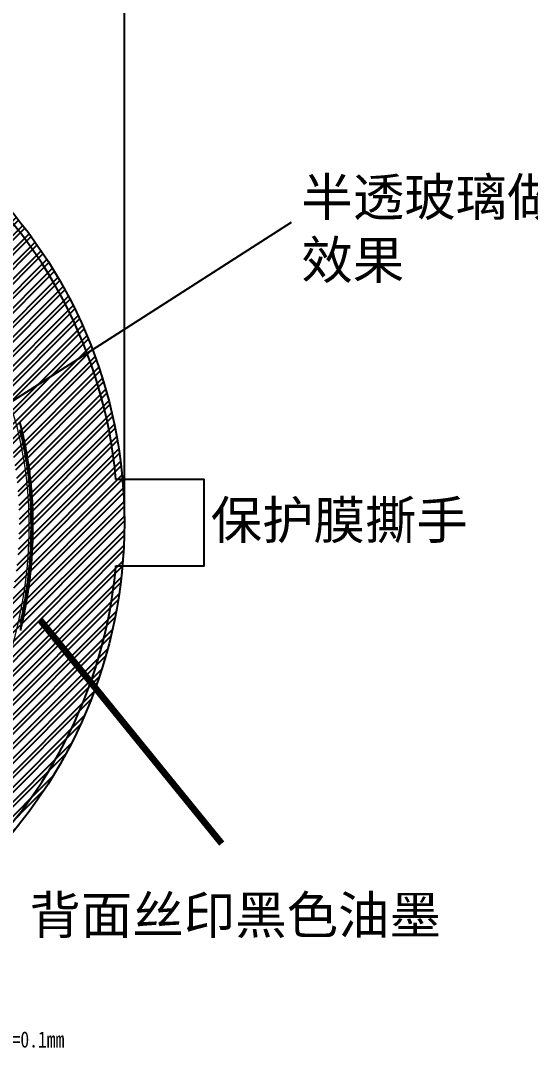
# Model space of a CAD drawing. Header units: millimetres. Extents: x 6268 to 6857, y -7375 to -6958.
# Drawn here: x 6433.9 to 6481.3, y -7206.2 to -7110.8 of the extents above; entities that cross this region are included whole.
import ezdxf

# ---------------------------------------------------------------- set-up
doc = ezdxf.new("R2010")
doc.units = ezdxf.units.MM
doc.header["$LTSCALE"] = 32.67
doc.header["$PDMODE"] = 3
doc.header["$PDSIZE"] = 0.3125
doc.layers.get('0').update_dxf_attribs({"linetype": 'CONTINUOUS'})
doc.layers.get('Defpoints').update_dxf_attribs({"linetype": 'CONTINUOUS'})
for name, color, linetype in [('BL', 11, 'CONTINUOUS'), ('FPC', 5, 'CONTINUOUS'), ('ITO', 3, 'CONTINUOUS')]:
    doc.layers.add(name, color=color, linetype=linetype)
doc.layers.add('LAYOUT.drawing', color=140, linetype='CONTINUOUS', lineweight=100)
doc.styles.add('Arial', font='arial.ttf', dxfattribs={"height": 3})
doc.styles.get("Standard").update_dxf_attribs({"font": 'txt', "width": 0.8})
doc.styles.add('TITLE', font='arial.ttf')
doc.styles.add('黑体', font='simhei.ttf')
doc.dimstyles.new('HJ', dxfattribs={"dimtxt": 3.5, "dimasz": 3.5, "dimexe": 1, "dimexo": 0.625, "dimgap": 0.5, "dimtad": 1, "dimtxsty": '黑体', "dimcen": 3.5, "dimclrd": 4, "dimclre": 4, "dimclrt": 4, "dimadec": 0, "dimazin": 0, "dimtfac": 1, "dimtmove": 0, "dimatfit": 3, "dimfxl": 1, "dimarcsym": 0})
doc.dimstyles.new('ISO-25$7', dxfattribs={"dimscale": 0.5, "dimtxt": 1.5, "dimasz": 2, "dimexe": 0.2, "dimexo": 0.2, "dimtad": 0, "dimzin": 1, "dimdsep": 46, "dimtxsty": 'TITLE', "dimcen": 2.5, "dimclrd": 7, "dimclre": 256, "dimclrt": 7, "dimadec": 0, "dimazin": 0, "dimtfac": 1, "dimtmove": 0, "dimatfit": 0, "dimfxl": 1, "dimlwd": 9, "dimlwe": 9, "dimarcsym": 0})

# ---------------------------------------------------------------- blocks, each defined once
blk = doc.blocks.new('lcd1')
at = {"layer": 'LAYOUT.drawing', "color": 4, "linetype": 'Continuous', "lineweight": -3}
blk.add_lwpolyline([(751.14, 42.23), (751.23, 42.62), (751.31, 43.01), (751.4, 43.4), (751.49, 43.79), (751.57, 44.18), (751.66, 44.57), (751.74, 44.96), (751.82, 45.35), (751.9, 45.74), (751.99, 46.13), (752.07, 46.52), (752.15, 46.91), (752.23, 47.3), (752.3, 47.7), (752.38, 48.09), (752.46, 48.48), (752.53, 48.87), (752.61, 49.26), (752.68, 49.66), (752.76, 50.05), (752.83, 50.44), (752.9, 50.83), (752.97, 51.23), (753.04, 51.62), (753.11, 52.01), (753.18, 52.41), (753.25, 52.8), (753.32, 53.19), (753.38, 53.59), (753.45, 53.98), (753.51, 54.38), (753.58, 54.77), (753.64, 55.16), (753.7, 55.56), (753.77, 55.95), (753.83, 56.35), (753.89, 56.74), (753.95, 57.14), (754, 57.53), (754.06, 57.93), (754.12, 58.32), (754.18, 58.72), (754.23, 59.11), (754.29, 59.51), (754.34, 59.91), (754.39, 60.3), (754.45, 60.7), (754.5, 61.09), (754.55, 61.49), (754.6, 61.89), (754.65, 62.28), (754.7, 62.68), (754.74, 63.07), (754.79, 63.47), (754.84, 63.87), (754.88, 64.26), (754.93, 64.66), (754.97, 65.06), (755.01, 65.46), (755.06, 65.85), (755.1, 66.25), (755.14, 66.65), (755.18, 67.04), (755.22, 67.44), (755.25, 67.84), (755.29, 68.24), (755.33, 68.63), (755.36, 69.03), (755.4, 69.43), (755.43, 69.83), (755.47, 70.23), (755.5, 70.62), (755.53, 71.02), (755.56, 71.42), (755.59, 71.82), (755.62, 72.22), (755.65, 72.61), (755.68, 73.01), (755.71, 73.41), (755.73, 73.81), (755.76, 74.21), (755.78, 74.61), (755.81, 75.01), (755.83, 75.4), (755.85, 75.8), (755.88, 76.2), (755.9, 76.6), (755.92, 77), (755.94, 77.4), (755.96, 77.8), (755.97, 78.2), (755.99, 78.6), (756.01, 78.99), (756.02, 79.39), (756.04, 79.79), (756.05, 80.19), (756.06, 80.59), (756.08, 80.99), (756.09, 81.39), (756.1, 81.79), (756.11, 82.19), (756.12, 82.59), (756.12, 82.99), (756.13, 83.38), (756.14, 83.78), (756.14, 84.18), (756.15, 84.58), (756.15, 84.98), (756.16, 85.38), (756.16, 85.78), (756.16, 86.18), (756.16, 86.58), (756.16, 86.98), (756.16, 87.38), (756.16, 87.78), (756.16, 88.18), (756.16, 88.58), (756.15, 88.98), (756.15, 90.09), (756.14, 91.21), (756.12, 92.32), (756.1, 93.44), (756.07, 94.55), (756.03, 95.67), (755.99, 96.78), (755.93, 97.9), (755.88, 99.01), (755.81, 100.12), (755.74, 101.24), (755.66, 102.35), (755.58, 103.46), (755.48, 104.58), (755.38, 105.69), (755.28, 106.8), (755.17, 107.91), (755.05, 109.02), (754.92, 110.12), (754.79, 111.23), (754.65, 112.34), (754.5, 113.44), (754.35, 114.55), (754.19, 115.65), (754.02, 116.76), (753.84, 117.86), (753.66, 118.96), (753.48, 120.06), (753.28, 121.16), (753.08, 122.26), (752.87, 123.35), (752.66, 124.45), (752.44, 125.54), (752.21, 126.63), (751.98, 127.72), (751.74, 128.81), (751.49, 129.9), (751.23, 130.99), (750.97, 132.07)], dxfattribs=at)
blk.add_lwpolyline([(751.14, 42.23), (751.23, 42.62), (751.31, 43.01), (751.4, 43.4), (751.49, 43.79), (751.57, 44.18), (751.66, 44.57), (751.74, 44.96), (751.82, 45.35), (751.9, 45.74), (751.99, 46.13), (752.07, 46.52), (752.15, 46.91), (752.23, 47.3), (752.3, 47.7), (752.38, 48.09), (752.46, 48.48), (752.53, 48.87), (752.61, 49.26), (752.68, 49.66), (752.76, 50.05), (752.83, 50.44), (752.9, 50.83), (752.97, 51.23), (753.04, 51.62), (753.11, 52.01), (753.18, 52.41), (753.25, 52.8), (753.32, 53.19), (753.38, 53.59), (753.45, 53.98), (753.51, 54.38), (753.58, 54.77), (753.64, 55.16), (753.7, 55.56), (753.77, 55.95), (753.83, 56.35), (753.89, 56.74), (753.95, 57.14), (754, 57.53), (754.06, 57.93), (754.12, 58.32), (754.18, 58.72), (754.23, 59.11), (754.29, 59.51), (754.34, 59.91), (754.39, 60.3), (754.45, 60.7), (754.5, 61.09), (754.55, 61.49), (754.6, 61.89), (754.65, 62.28), (754.7, 62.68), (754.74, 63.07), (754.79, 63.47), (754.84, 63.87), (754.88, 64.26), (754.93, 64.66), (754.97, 65.06), (755.01, 65.46), (755.06, 65.85), (755.1, 66.25), (755.14, 66.65), (755.18, 67.04), (755.22, 67.44), (755.25, 67.84), (755.29, 68.24), (755.33, 68.63), (755.36, 69.03), (755.4, 69.43), (755.43, 69.83), (755.47, 70.23), (755.5, 70.62), (755.53, 71.02), (755.56, 71.42), (755.59, 71.82), (755.62, 72.22), (755.65, 72.61), (755.68, 73.01), (755.71, 73.41), (755.73, 73.81), (755.76, 74.21), (755.78, 74.61), (755.81, 75.01), (755.83, 75.4), (755.85, 75.8), (755.88, 76.2), (755.9, 76.6), (755.92, 77), (755.94, 77.4), (755.96, 77.8), (755.97, 78.2), (755.99, 78.6), (756.01, 78.99), (756.02, 79.39), (756.04, 79.79), (756.05, 80.19), (756.06, 80.59), (756.08, 80.99), (756.09, 81.39), (756.1, 81.79), (756.11, 82.19), (756.12, 82.59), (756.12, 82.99), (756.13, 83.38), (756.14, 83.78), (756.14, 84.18), (756.15, 84.58), (756.15, 84.98), (756.16, 85.38), (756.16, 85.78), (756.16, 86.18), (756.16, 86.58), (756.16, 86.98), (756.16, 87.38), (756.16, 87.78), (756.16, 88.18), (756.16, 88.58), (756.15, 88.98), (756.15, 90.09), (756.14, 91.21), (756.12, 92.32), (756.1, 93.44), (756.07, 94.55), (756.03, 95.67), (755.99, 96.78), (755.93, 97.9), (755.88, 99.01), (755.81, 100.12), (755.74, 101.24), (755.66, 102.35), (755.58, 103.46), (755.48, 104.58), (755.38, 105.69), (755.28, 106.8), (755.17, 107.91), (755.05, 109.02), (754.92, 110.12), (754.79, 111.23), (754.65, 112.34), (754.5, 113.44), (754.35, 114.55), (754.19, 115.65), (754.02, 116.76), (753.84, 117.86), (753.66, 118.96), (753.48, 120.06), (753.28, 121.16), (753.08, 122.26), (752.87, 123.35), (752.66, 124.45), (752.44, 125.54), (752.21, 126.63), (751.98, 127.72), (751.74, 128.81), (751.49, 129.9), (751.23, 130.99), (750.97, 132.07)], dxfattribs=at)
at = {"layer": 'LAYOUT.drawing', "color": 4, "linetype": 'Continuous', "lineweight": 0}
blk.add_lwpolyline([(751.14, 42.23), (751.23, 42.62), (751.31, 43.01), (751.4, 43.4), (751.49, 43.79), (751.57, 44.18), (751.66, 44.57), (751.74, 44.96), (751.82, 45.35), (751.9, 45.74), (751.99, 46.13), (752.07, 46.52), (752.15, 46.91), (752.23, 47.3), (752.3, 47.7), (752.38, 48.09), (752.46, 48.48), (752.53, 48.87), (752.61, 49.26), (752.68, 49.66), (752.76, 50.05), (752.83, 50.44), (752.9, 50.83), (752.97, 51.23), (753.04, 51.62), (753.11, 52.01), (753.18, 52.41), (753.25, 52.8), (753.32, 53.19), (753.38, 53.59), (753.45, 53.98), (753.51, 54.38), (753.58, 54.77), (753.64, 55.16), (753.7, 55.56), (753.77, 55.95), (753.83, 56.35), (753.89, 56.74), (753.95, 57.14), (754, 57.53), (754.06, 57.93), (754.12, 58.32), (754.18, 58.72), (754.23, 59.11), (754.29, 59.51), (754.34, 59.91), (754.39, 60.3), (754.45, 60.7), (754.5, 61.09), (754.55, 61.49), (754.6, 61.89), (754.65, 62.28), (754.7, 62.68), (754.74, 63.07), (754.79, 63.47), (754.84, 63.87), (754.88, 64.26), (754.93, 64.66), (754.97, 65.06), (755.01, 65.46), (755.06, 65.85), (755.1, 66.25), (755.14, 66.65), (755.18, 67.04), (755.22, 67.44), (755.25, 67.84), (755.29, 68.24), (755.33, 68.63), (755.36, 69.03), (755.4, 69.43), (755.43, 69.83), (755.47, 70.23), (755.5, 70.62), (755.53, 71.02), (755.56, 71.42), (755.59, 71.82), (755.62, 72.22), (755.65, 72.61), (755.68, 73.01), (755.71, 73.41), (755.73, 73.81), (755.76, 74.21), (755.78, 74.61), (755.81, 75.01), (755.83, 75.4), (755.85, 75.8), (755.88, 76.2), (755.9, 76.6), (755.92, 77), (755.94, 77.4), (755.96, 77.8), (755.97, 78.2), (755.99, 78.6), (756.01, 78.99), (756.02, 79.39), (756.04, 79.79), (756.05, 80.19), (756.06, 80.59), (756.08, 80.99), (756.09, 81.39), (756.1, 81.79), (756.11, 82.19), (756.12, 82.59), (756.12, 82.99), (756.13, 83.38), (756.14, 83.78), (756.14, 84.18), (756.15, 84.58), (756.15, 84.98), (756.16, 85.38), (756.16, 85.78), (756.16, 86.18), (756.16, 86.58), (756.16, 86.98), (756.16, 87.38), (756.16, 87.78), (756.16, 88.18), (756.16, 88.58), (756.15, 88.98), (756.15, 90.09), (756.14, 91.21), (756.12, 92.32), (756.1, 93.44), (756.07, 94.55), (756.03, 95.67), (755.99, 96.78), (755.93, 97.9), (755.88, 99.01), (755.81, 100.12), (755.74, 101.24), (755.66, 102.35), (755.58, 103.46), (755.48, 104.58), (755.38, 105.69), (755.28, 106.8), (755.17, 107.91), (755.05, 109.02), (754.92, 110.12), (754.79, 111.23), (754.65, 112.34), (754.5, 113.44), (754.35, 114.55), (754.19, 115.65), (754.02, 116.76), (753.84, 117.86), (753.66, 118.96), (753.48, 120.06), (753.28, 121.16), (753.08, 122.26), (752.87, 123.35), (752.66, 124.45), (752.44, 125.54), (752.21, 126.63), (751.98, 127.72), (751.74, 128.81), (751.49, 129.9), (751.23, 130.99), (750.97, 132.07)], dxfattribs=at)
blk = doc.blocks.new('HSD')
at = {"layer": 'LAYOUT.drawing', "color": 0, "lineweight": -2, "elevation": 0}
blk.add_lwpolyline([(1422.059, 330.109), (1422.078, 330.187), (1422.096, 330.265), (1422.115, 330.342), (1422.134, 330.42), (1422.152, 330.499), (1422.17, 330.577), (1422.188, 330.655), (1422.206, 330.733), (1422.224, 330.811), (1422.241, 330.889), (1422.259, 330.968), (1422.276, 331.046), (1422.293, 331.124), (1422.31, 331.202), (1422.327, 331.281), (1422.343, 331.359), (1422.36, 331.438), (1422.376, 331.516), (1422.392, 331.595), (1422.408, 331.673), (1422.424, 331.752), (1422.44, 331.831), (1422.455, 331.909), (1422.471, 331.988), (1422.486, 332.067), (1422.501, 332.145), (1422.516, 332.224), (1422.531, 332.303), (1422.545, 332.382), (1422.56, 332.461), (1422.574, 332.539), (1422.588, 332.618), (1422.602, 332.697), (1422.616, 332.776), (1422.629, 332.855), (1422.643, 332.934), (1422.656, 333.013), (1422.67, 333.092), (1422.683, 333.171), (1422.695, 333.251), (1422.708, 333.33), (1422.721, 333.409), (1422.733, 333.488), (1422.745, 333.567), (1422.757, 333.647), (1422.769, 333.726), (1422.781, 333.805), (1422.793, 333.884), (1422.804, 333.964), (1422.816, 334.043), (1422.827, 334.123), (1422.838, 334.202), (1422.849, 334.281), (1422.859, 334.361), (1422.87, 334.44), (1422.88, 334.52), (1422.89, 334.599), (1422.9, 334.679), (1422.91, 334.758), (1422.92, 334.838), (1422.93, 334.918), (1422.939, 334.997), (1422.948, 335.077), (1422.957, 335.156), (1422.966, 335.236), (1422.975, 335.316), (1422.984, 335.396), (1422.992, 335.475), (1423.001, 335.555), (1423.009, 335.635), (1423.017, 335.714), (1423.024, 335.794), (1423.032, 335.874), (1423.04, 335.954), (1423.047, 336.034), (1423.054, 336.114), (1423.061, 336.193), (1423.068, 336.273), (1423.075, 336.353), (1423.082, 336.433), (1423.088, 336.513), (1423.094, 336.593), (1423.1, 336.673), (1423.106, 336.753), (1423.112, 336.833), (1423.118, 336.913), (1423.123, 336.993), (1423.128, 337.073), (1423.134, 337.153), (1423.139, 337.233), (1423.143, 337.313), (1423.148, 337.393), (1423.153, 337.473), (1423.157, 337.553), (1423.161, 337.633), (1423.165, 337.713), (1423.169, 337.793), (1423.173, 337.873), (1423.176, 337.953), (1423.18, 338.033), (1423.183, 338.113), (1423.186, 338.193), (1423.189, 338.274), (1423.192, 338.354), (1423.194, 338.434), (1423.197, 338.514), (1423.199, 338.594), (1423.201, 338.674), (1423.203, 338.754), (1423.205, 338.834), (1423.207, 338.915), (1423.208, 338.995), (1423.21, 339.075), (1423.211, 339.155), (1423.212, 339.235), (1423.213, 339.315), (1423.213, 339.396), (1423.214, 339.476), (1423.214, 339.556), (1423.215, 339.636), (1423.215, 339.716), (1423.215, 339.796), (1423.214, 339.877), (1423.214, 339.957), (1423.213, 340.037), (1423.213, 340.116), (1423.212, 340.34), (1423.21, 340.564), (1423.206, 340.788), (1423.202, 341.012), (1423.195, 341.236), (1423.188, 341.46), (1423.179, 341.683), (1423.169, 341.907), (1423.157, 342.131), (1423.144, 342.355), (1423.129, 342.578), (1423.114, 342.802), (1423.096, 343.025), (1423.078, 343.248), (1423.058, 343.472), (1423.037, 343.695), (1423.014, 343.917), (1422.99, 344.14), (1422.965, 344.363), (1422.938, 344.585), (1422.91, 344.808), (1422.88, 345.03), (1422.85, 345.252), (1422.817, 345.473), (1422.784, 345.695), (1422.749, 345.916), (1422.713, 346.137), (1422.675, 346.358), (1422.636, 346.579), (1422.596, 346.799), (1422.554, 347.019), (1422.511, 347.239), (1422.467, 347.459), (1422.421, 347.678), (1422.374, 347.897), (1422.325, 348.116), (1422.276, 348.334), (1422.225, 348.552), (1422.172, 348.77), (1422.118, 348.988), (1422.063, 349.205), (1422.007, 349.422)], dxfattribs=at)
blk = doc.blocks.new('JFD')
at = {"color": 0}
blk.add_blockref('HSD', (0, 0), dxfattribs=at)
blk = doc.blocks.new('A$C5AF141BB')
at = {"layer": 'BL', "color": 9, "insert": (22.794, -12.112), "char_height": 1.5, "width": 27.10532, "attachment_point": 1}
blk.add_mtext('单面带胶导电布T=0.1mm', dxfattribs=at)
blk = doc.blocks.new('*D286')
at = {"color": 4, "lineweight": -2, "transparency": 16777216}
for p, q in [((6353.586, -7156.762), (6353.586, -7066.051)), ((6443.586, -7156.762), (6443.586, -7066.051)), ((6440.086, -7067.051), (6357.086, -7067.051))]:
    blk.add_line(p, q, dxfattribs=at)
at = {"color": 4, "transparency": 16777216}
for points in [[(6357.086, -7066.468), (6357.086, -7067.635), (6353.586, -7067.051)], [(6440.086, -7066.468), (6440.086, -7067.635), (6443.586, -7067.051)]]:
    blk.add_solid(points, dxfattribs=at)
at = {"layer": 'Defpoints', "color": 0, "transparency": 16777216}
for p in [(6353.586, -7067.051), (6353.586, -7157.387), (6443.586, -7157.387)]:
    blk.add_point(p, dxfattribs=at)
at = {"color": 4, "transparency": 16777216, "insert": (6399.523, -7064.713), "char_height": 3.5, "attachment_point": 5, "style": '黑体'}
blk.add_mtext('LENS OD 90%%P0.05', dxfattribs=at)

msp = doc.modelspace()

# ---------------------------------------------------------------- hatches: boundary and pattern name
at = {"layer": 'ITO', "true_color": 0x000000}
h = msp.add_hatch(dxfattribs=at)
h.set_pattern_fill('ANSI32', color=18, scale=0.1)
h.set_pattern_definition([(45, (1554.0589, 187.5091), (-0.67351921, 0.67351921), []), (45, (1554.5079, 187.5091), (-0.67351921, 0.67351921), [])])
h.paths.add_polyline_path([(6353.586, -7157.387, 1), (6443.586, -7157.387, 1)])
h.paths.add_polyline_path([(6433.85, -7157.387, -1), (6363.322, -7157.387, -1)], flags=16)

# ---------------------------------------------------------------- linework, layer by layer
at = {"color": 6, "lineweight": 0}
msp.add_lwpolyline([(6414.681, -7194.048), (6414.681, -7194.005, -0.189623), (6416.175, -7191.627, 0.277908), (6434.615, -7154.457, 0.463467), (6389.754, -7122.35, 0.320984), (6362.557, -7154.457, 0.277908), (6380.997, -7191.627, -0.189623), (6382.49, -7194.005), (6382.49, -7194.048)], format="xyb", close=True, dxfattribs=at)
at = {"layer": 'ITO', "color": 7, "true_color": 0xffffff}
msp.add_lwpolyline([(6442.805, -7161.387), (6450.986, -7161.387), (6450.986, -7153.387), (6442.805, -7153.387)], dxfattribs=at)
at = {"layer": 'ITO', "color": 251, "true_color": 0x636466}
msp.add_circle((6398.586, -7157.387), 45, dxfattribs=at)
at = {"layer": 'ITO', "color": 7, "true_color": 0xffffff}
msp.add_arc((6398.586, -7157.387), 44.4, 5.16879, 354.83121, dxfattribs=at)

# ---------------------------------------------------------------- block references
at = {"color": 0}
for name, p in [('JFD', (5011.887, -7497.498)), ('A$C5AF141BB', (6398.586, -7192.451))]:
    msp.add_blockref(name, p, dxfattribs=at)
at = {"color": 6, "lineweight": -3, "xscale": 0.1999999999998181, "yscale": 0.1999999999998181, "zscale": 0.1999999999998181}
msp.add_blockref('lcd1', (6283.719, -7175.182), dxfattribs=at)

# ---------------------------------------------------------------- texts
at = {"char_height": 3.5, "width": 39.3786, "attachment_point": 1, "style": 'Arial'}
for s, insert in [('{\\fMicrosoft YaHei|b0|i0|c134|p34;\\C4;半透玻璃做一体黑效果}', (6460.015, -7125.439)), ('{\\fMicrosoft YaHei|b0|i0|c134|p34;\\C4;背面丝印黑色油墨}', (6434.774, -7192.021)), ('{\\fMicrosoft YaHei|b0|i0|c134|p34;\\C4;背面丝印黑色油墨}', (6434.774, -7192.021))]:
    msp.add_mtext(s, dxfattribs=dict(at, insert=insert))
at = {"layer": 'FPC', "color": 4, "insert": (6451.597, -7155.4), "char_height": 3.5, "width": 38.78512, "attachment_point": 1, "style": 'Arial'}
msp.add_mtext('{\\fSimHei|b0|i0|c134|p49;保护膜撕手}', dxfattribs=at)

# ---------------------------------------------------------------- dimensions: what is measured, and where the dimension line sits
at = {"color": 1}
dim = msp.add_linear_dim(base=(6353.586, -7067.051), p1=(6443.586, -7157.387), p2=(6353.586, -7157.387), text='LENS OD <>%%P0.05', dimstyle='HJ', dxfattribs=at)
dim.commit()
dim.dimension.update_dxf_attribs({"geometry": '*D286', "text_midpoint": (6399.523, -7067.051), "dimtype": 160})

# ---------------------------------------------------------------- leaders
at = {"layer": 'FPC', "color": 4}
msp.add_leader([(6435.736, -7166.402, 0), (6452.613, -7187.139, 0)], dimstyle='ISO-25$7', override={"dimscale": 1, "dimtxt": 2.5, "dimasz": 2.5, "dimexe": 1.25, "dimexo": 0.625, "dimtad": 1, "dimzin": 8, "dimdsep": 44, "dimtxsty": 'Standard', "dimclrd": 0, "dimclre": 0, "dimclrt": 0, "dimatfit": 3, "dimlwd": 65534, "dimlwe": 65534}, dxfattribs=at)
msp.add_leader([(6435.736, -7166.402, 0), (6452.613, -7187.139, 0)], dimstyle='ISO-25$7', override={"dimscale": 1, "dimtxt": 2.5, "dimasz": 2.5, "dimexe": 1.25, "dimexo": 0.625, "dimtad": 1, "dimzin": 8, "dimdsep": 44, "dimtxsty": 'Standard', "dimclrd": 0, "dimclre": 0, "dimclrt": 0, "dimatfit": 3, "dimlwd": 65534, "dimlwe": 65534}, dxfattribs=at)
at = {"layer": 'ITO', "color": 7, "true_color": 0xffffff}
msp.add_leader([(6422.942, -7152.679), (6459.111, -7129.531)], dimstyle='HJ', override={"dimgap": 0.5, "dimtad": 0, "dimfxl": 0.2}, dxfattribs=at)

doc.saveas('drawing.dxf')
